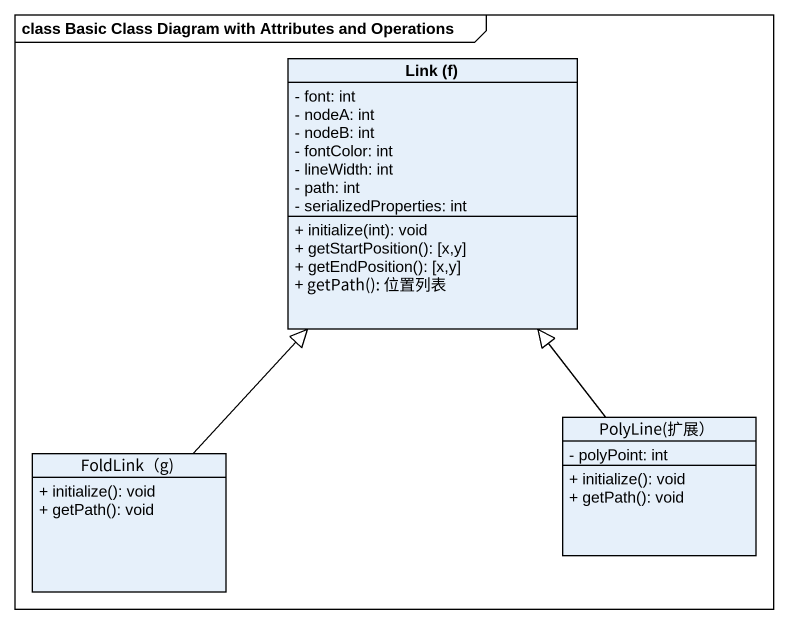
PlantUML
@startuml
mainframe class Basic Class Diagram with Attributes and Operations
hide circle
hide empty members
skinparam classAttributeIconSize 0
class "Link (f)" as Link_f {
  - font: int
  - nodeA: int
  - nodeB: int
  - fontColor: int
  - lineWidth: int
  - path: int
  - serializedProperties: int
  + initialize(int): void
  + getStartPosition(): [x,y]
  + getEndPosition(): [x,y]
  + getPath(): 位置列表
}
class "PolyLine(扩展）" as PolyLine_扩展 {
  - polyPoint: int
  + initialize(): void
  + getPath(): void
}
class "FoldLink（g)" as FoldLink_g {
  + initialize(): void
  + getPath(): void
}
PolyLine_扩展 -up-|> Link_f
FoldLink_g -up-|> Link_f
@enduml
